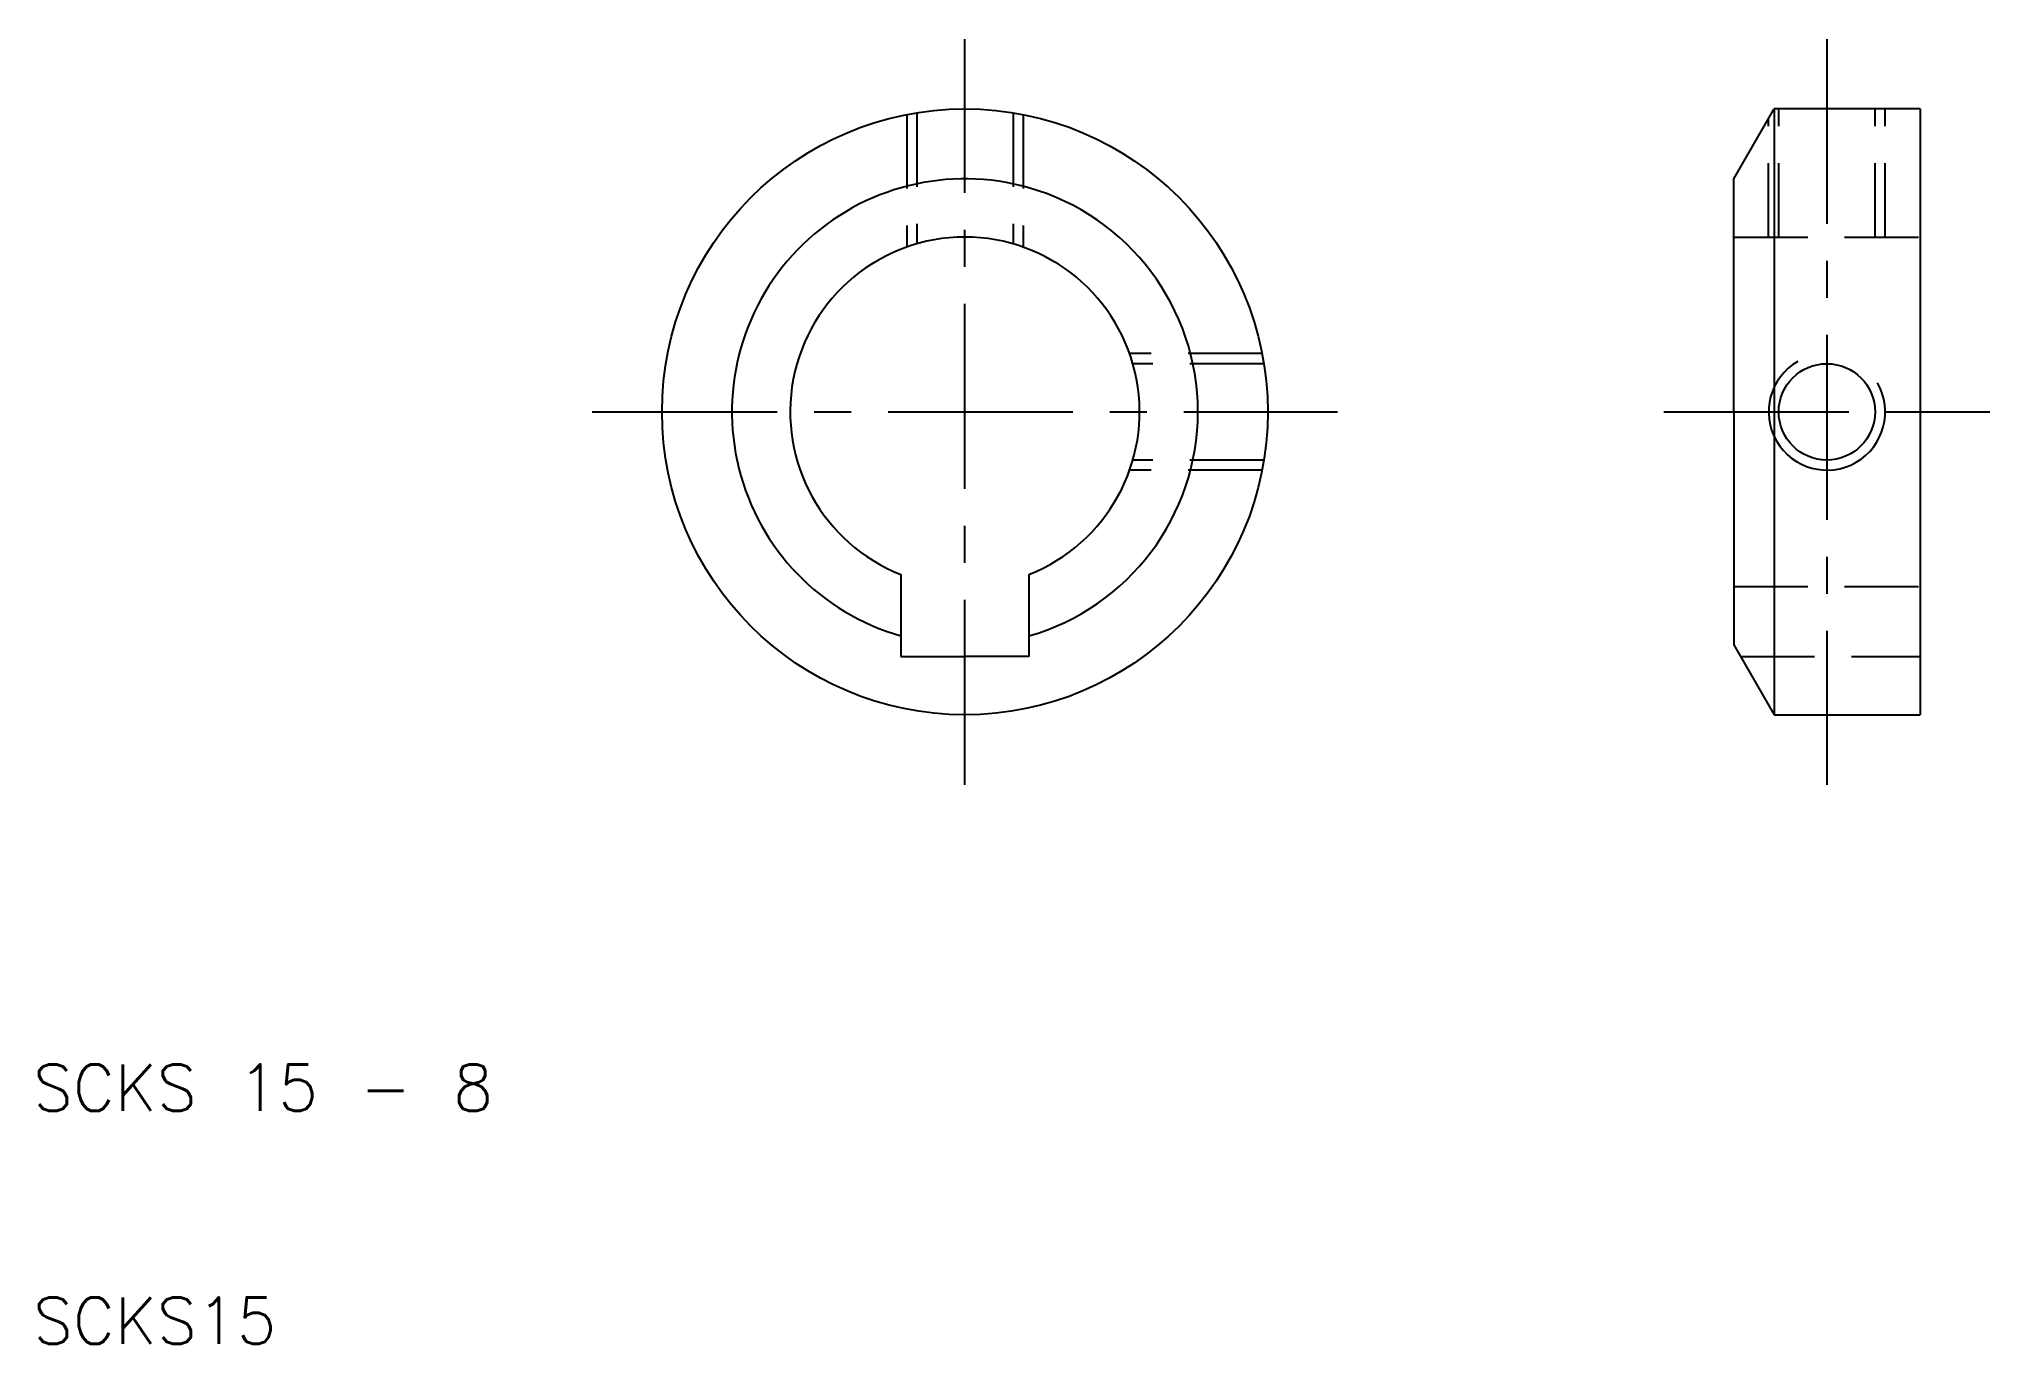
# Model space of a CAD drawing. Extents: x 10.3 to 94, y 10 to 66.
import ezdxf

# ---------------------------------------------------------------- set-up
doc = ezdxf.new("R2010")
doc.units = 0
doc.header["$LTSCALE"] = 0.25
doc.linetypes.add('CENTER', pattern=[50.8, 31.75, -6.35, 6.35, -6.35])
doc.linetypes.add('DASHED', pattern=[19.05, 12.7, -6.35])
doc.layers.get('0').update_dxf_attribs({"linetype": 'CONTINUOUS'})
doc.layers.add('CENTER', color=1, linetype='CENTER')
doc.styles.get("Standard").update_dxf_attribs({"font": 'txt.shx', "bigfont": 'extfont.shx'})

msp = doc.modelspace()

# ---------------------------------------------------------------- linework, layer by layer
at = {"color": 3, "linetype": 'DASHED'}
for p, q in [((47.933, 62.835), (47.933, 57.21)), ((52.067, 62.835), (52.067, 57.21)), ((84.933, 57.5), (84.933, 63)), ((89.067, 57.5), (89.067, 63)), ((89.5, 57.5), (89.5, 63)), ((47.5, 62.757), (47.5, 57.071)), ((52.5, 62.757), (52.5, 57.071)), ((84.5, 57.5), (84.5, 62.598)), ((83, 57.5), (91, 57.5)), ((62.757, 52.5), (57.071, 52.5)), ((62.835, 52.067), (57.21, 52.067)), ((62.835, 47.933), (57.21, 47.933)), ((62.757, 47.5), (57.071, 47.5)), ((83, 42.5), (91, 42.5)), ((83.289, 39.5), (91, 39.5))]:
    msp.add_line(p, q, dxfattribs=at)
for p, q in [((83, 60), (84.732, 63)), ((84.732, 63), (84.732, 37)), ((91, 63), (84.732, 63)), ((91, 63), (91, 50)), ((83, 50), (83, 60)), ((83, 50), (83, 40)), ((91, 50), (91, 37)), ((47.25, 43.022), (47.25, 39.5)), ((52.75, 43.022), (52.75, 39.5)), ((47.25, 39.5), (50, 39.5)), ((52.75, 39.5), (50, 39.5)), ((83, 40), (84.732, 37)), ((84.732, 37), (91, 37))]:
    msp.add_line(p, q)
for centre, radius in [((50, 50), 13), ((87, 50), 2.067)]:
    msp.add_circle(centre, radius)
for radius, start, end in [(10, 74.03799, 254.03799), (10, 285.96201, 74.03799), (7.5, 90, 248.48981), (7.5, 291.51019, 90)]:
    msp.add_arc((50, 50), radius, start, end)
at = {"color": 3}
msp.add_arc((87, 50), 2.5, 120, 30, dxfattribs=at)
at = {"layer": 'CENTER', "color": 1, "linetype": 'CENTER'}
for p, q in [((50, 34), (50, 66)), ((87, 66), (87, 34)), ((34, 50), (66, 50)), ((80, 50), (91, 50)), ((91, 50), (94, 50))]:
    msp.add_line(p, q, dxfattribs=at)

# ---------------------------------------------------------------- texts
for s, p in [('SCKS 15 - 8', (10, 20)), ('SCKS15', (10, 10))]:
    msp.add_text(s, height=2).set_placement(p)

doc.saveas('drawing.dxf')
